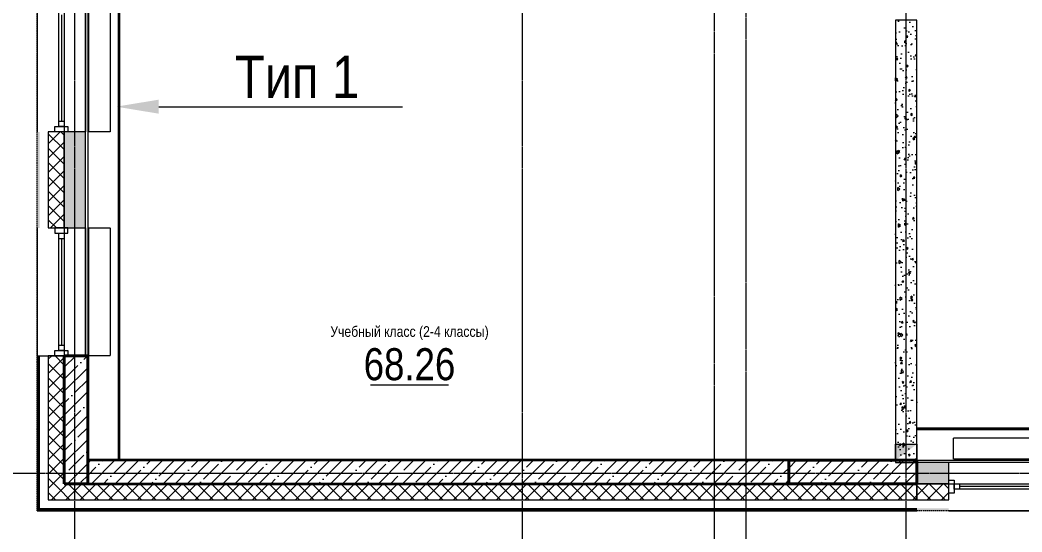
# Model space of a CAD drawing. Header units: millimetres. Extents: x -65509 to 912790, y 446 to 713294.
# Drawn here: x 141680 to 151083, y 140223 to 145025 of the extents above; entities that cross this region are included whole.
import ezdxf
from ezdxf import colors
from ezdxf.entities.mleader import LeaderData, LeaderLine
from ezdxf.enums import TextEntityAlignment as Align
from ezdxf.math import Vec2, Vec3

# ---------------------------------------------------------------- set-up
doc = ezdxf.new("R2010")
doc.units = ezdxf.units.MM
for name, pattern in [('CENTER2', [28.575, 19.05, -3.175, 3.175, -3.175]), ('DASHED', [19.05, 12.7, -6.35]), ('HIDDEN2', [4.7625, 3.175, -1.5875])]:
    doc.linetypes.add(name, pattern=pattern)
doc.layers.get('Defpoints').update_dxf_attribs({"color": 250})
for name, color, linetype, lineweight in [('A-AREA', 250, 'Continuous', 15), ('A-Wall_Материал_Газоблок_Контур', 250, 'Continuous', 0), ('АР_Колонны', 250, 'Continuous', 30), ('АР_Окна', 250, 'Continuous', 5), ('АР_площадь пом', 250, 'Continuous', 5), ('АР_Стены ЖБ', 250, 'Continuous', 35), ('АР_Стены ПЕНОблок', 250, 'Continuous', 20), ('АР_Утеплитель', 250, 'Continuous', 0), ('АР_Штриховка', 250, 'Continuous', 0), ('КМ_Фахверки', 250, 'Continuous', 25), ('ОВ_Отопление', 250, 'Continuous', 5), ('Размеры зашивки ГКЛ', 250, 'Continuous', 0), ('РД_Оси_100', 250, 'Continuous', 0)]:
    doc.layers.add(name, color=color, linetype=linetype, lineweight=lineweight)
doc.layers.add('АР_Делит', color=250, linetype='Continuous', lineweight=0, plot=False)
doc.layers.add('АР_Отопительные приборы', color=1, linetype='HIDDEN2', lineweight=0, true_color=0xff0000)
doc.layers.add('Зашивка радиаторов тип 1 (фанера и МДФ)', color=7, linetype='Continuous', lineweight=0, true_color=0x000085)
doc.styles.add('style1', font='ARIALN.TTF')

# ---------------------------------------------------------------- blocks, each defined once
blk = doc.blocks.new('СОШ_2200_АР_ОСИ_М100_28.05.24')
at = {"layer": 'АР_Делит', "color": 5, "linetype": 'DASHED'}
blk.add_lwpolyline([(114955, 135155), (114955, -355), (93595.036, -355), (93595.036, 13855), (94145, 13855), (94145, 68320), (66055, 68320), (66055, 13857.73), (83455, 13857.73), (83455, -355), (45245, -355), (45245, 13145), (44695, 13145), (44695, 26755), (45245, 26755), (45245, 68320), (20455, 68320), (20455, 26755), (27955, 26755), (27955, 13145), (-355, 13145), (-355, 100855), (37145, 100855), (37145, 129155)], dxfattribs=at)
at = {"layer": 'РД_Оси_100', "linetype": 'CENTER2'}
for p, q in [((0, -6155), (0, 139938.679)), ((4200, -6155), (4200, 139938.679)), ((-5954.958, 13500), (29555, 13500))]:
    blk.add_line(p, q, dxfattribs=at)
for points in [[(5849.555, 139938.679), (6000, 139538.679), (6000, -6194.559)], [(6300, -6195.83), (6300, 139538.679), (6450, 139938.679)], [(7800, -6155), (7800, 139938.679)]]:
    blk.add_lwpolyline(points, dxfattribs=at)
blk = doc.blocks.new('otv_в_стене')
at = {"linetype": 'Continuous'}
blk.add_lwpolyline([(0, -1), (0, 0), (1, 0), (1, -1)], close=True, dxfattribs=at)
blk.add_solid([(0, -1), (0, 0), (0.5, -0.5), (1, 0)], dxfattribs=at)
blk = doc.blocks.new('MOK-МаркаПомещения1')
at = {"layer": 'A-AREA', "color": 0}
blk.add_line((-3.651, -1.944), (3.649, -1.944), dxfattribs=at)
at = {"layer": 'A-AREA', "color": 0, "style": 'style1'}
blk.add_attdef('АР-ПОМЕЩЕНИЕ:ПЛОЩАДЬ', text='', height=3, dxfattribs=at).set_placement((0, 0), align=Align.MIDDLE)
at = {"layer": 'Defpoints', "style": 'style1', "flags": 8}
blk.add_attdef('АР-ПОМЕЩЕНИЕ:НАИМЕНОВАНИЕ', text='', height=1, dxfattribs=at).set_placement((0, 2.956), align=Align.MIDDLE)

msp = doc.modelspace()

# ---------------------------------------------------------------- hatches: boundary and pattern name
at = {"layer": 'АР_Штриховка', "linetype": 'Continuous', "lineweight": 0}
h = msp.add_hatch(dxfattribs=at)
h.set_pattern_fill('_U', color=256, style=0, pattern_type=0)
h.set_pattern_definition([(360, (142195.1574, 127275.0729), (-8e-17, 1), [])])
h.paths.add_polyline_path([(141840.157, 143075.073), (141865.157, 143075.073), (141865.157, 143975.073), (141840.157, 143975.073)], flags=0)
h.paths.add_polyline_path([(141840.157, 145175.073), (141865.157, 145175.073), (141865.157, 146075.073), (141840.157, 146075.073)], flags=0)
h.paths.add_polyline_path([(141840.157, 149375.073), (141865.157, 149375.073), (141865.157, 150875.073), (141840.157, 150875.073)], flags=0)
h.paths.add_polyline_path([(141840.157, 153275.073), (141865.157, 153275.073), (141865.157, 154775.073), (141840.157, 154775.073)], flags=0)
h.paths.add_polyline_path([(141840.157, 155975.073), (141865.157, 155975.073), (141865.157, 156875.073), (141840.157, 156875.073)], flags=0)
h.paths.add_polyline_path([(141840.157, 158075.073), (141865.157, 158075.073), (141865.157, 158975.073), (141840.157, 158975.073)], flags=0)
h.paths.add_polyline_path([(141840.157, 162275.073), (141865.157, 162275.073), (141865.157, 164075.073), (141840.157, 164075.073)], flags=0)
h.paths.add_polyline_path([(141840.157, 165275.073), (141865.157, 165275.073), (141865.157, 166175.073), (141840.157, 166175.073)], flags=0)
h.paths.add_polyline_path([(141840.157, 167375.073), (141865.157, 167375.073), (141865.157, 168275.073), (141840.157, 168275.073)], flags=0)
h.paths.add_polyline_path([(141840.157, 171575.073), (141865.157, 171575.073), (141865.157, 173375.073), (141840.157, 173375.073)], flags=0)
h.paths.add_polyline_path([(141840.157, 174575.073), (141865.157, 174575.073), (141865.157, 175475.073), (141840.157, 175475.073)], flags=0)
h.paths.add_polyline_path([(141840.157, 176675.073), (141865.157, 176675.073), (141865.157, 177575.073), (141840.157, 177575.073)], flags=0)
h.paths.add_polyline_path([(141840.157, 180875.073), (141865.157, 180875.073), (141865.157, 182675.073), (141840.157, 182675.073)], flags=0)
h.paths.add_polyline_path([(141840.157, 183875.073), (141865.157, 183875.073), (141865.157, 184775.073), (141840.157, 184775.073)], flags=0)
h.paths.add_polyline_path([(141840.157, 185975.073), (141865.157, 185975.073), (141865.157, 186875.073), (141840.157, 186875.073)], flags=0)
h.paths.add_polyline_path([(141840.157, 190175.073), (141865.157, 190175.073), (141865.157, 191875.073), (141840.157, 191875.073)], flags=0)
h.paths.add_polyline_path([(141840.157, 194275.073), (141865.157, 194275.073), (141865.157, 195175.073), (141840.157, 195175.073)], flags=0)
h.paths.add_polyline_path([(141840.157, 196675.073), (141865.157, 196675.073), (141865.157, 197875.073), (141840.157, 197875.073)], flags=0)
h.paths.add_polyline_path([(141840.157, 200275.073), (141865.157, 200275.073), (141865.157, 201175.073), (141840.157, 201175.073)], flags=0)
h.paths.add_polyline_path([(141840.157, 202675.073), (141865.157, 202675.073), (141865.157, 203875.073), (141840.157, 203875.073)], flags=0)
h.paths.add_polyline_path([(141840.157, 206275.073), (141865.157, 206275.073), (141865.157, 207175.073), (141840.157, 207175.073)], flags=0)
h.paths.add_polyline_path([(141840.157, 208675.073), (141865.157, 208675.073), (141865.157, 210175.073), (141840.157, 210175.073)], flags=0)
h.paths.add_polyline_path([(141840.157, 212575.073), (141865.157, 212575.073), (141865.157, 213475.073), (141840.157, 213475.073)], flags=0)
h.paths.add_polyline_path([(141840.157, 214975.073), (141865.157, 214975.073), (141865.157, 216375.073), (141840.157, 216375.073)], flags=0)
h.paths.add_polyline_path([(141840.157, 217575.073), (141865.157, 217575.073), (141865.157, 218075.073), (141840.157, 218075.073)], flags=0)
h = msp.add_hatch(dxfattribs=at)
h.set_pattern_fill('ANSI37', color=256, scale=30, style=0)
h.set_pattern_definition([(45, (142195.16, 127275.07), (-67.35192, 67.35192), []), (135, (142195.16, 127275.07), (-67.35192, -67.35192), [])])
h.paths.add_polyline_path([(141945.157, 143075.073), (142095.157, 143075.073), (142095.157, 143975.073), (141945.157, 143975.073)], flags=0)
h.paths.add_polyline_path([(141945.157, 145175.073), (142095.157, 145175.073), (142095.157, 146075.073), (141945.157, 146075.073)], flags=0)
h.paths.add_polyline_path([(141945.157, 149375.073), (142095.157, 149375.073), (142095.157, 150875.073), (141945.157, 150875.073)], flags=0)
h.paths.add_polyline_path([(141945.157, 153275.073), (142095.157, 153275.073), (142095.157, 154775.073), (141945.157, 154775.073)], flags=0)
h.paths.add_polyline_path([(141945.157, 155975.073), (142095.157, 155975.073), (142095.157, 156875.073), (141945.157, 156875.073)], flags=0)
h.paths.add_polyline_path([(141945.157, 158075.073), (142095.157, 158075.073), (142095.157, 158975.073), (141945.157, 158975.073)], flags=0)
h.paths.add_polyline_path([(141945.157, 162275.073), (142095.157, 162275.073), (142095.157, 164075.073), (141945.157, 164075.073)], flags=0)
h.paths.add_polyline_path([(141945.157, 165275.073), (142095.157, 165275.073), (142095.157, 166175.073), (141945.157, 166175.073)], flags=0)
h.paths.add_polyline_path([(141945.157, 167375.073), (142095.157, 167375.073), (142095.157, 168275.073), (141945.157, 168275.073)], flags=0)
h.paths.add_polyline_path([(141945.157, 171575.073), (142095.157, 171575.073), (142095.157, 173375.073), (141945.157, 173375.073)], flags=0)
h.paths.add_polyline_path([(141945.157, 174575.073), (142095.157, 174575.073), (142095.157, 175475.073), (141945.157, 175475.073)], flags=0)
h.paths.add_polyline_path([(141945.157, 176675.073), (142095.157, 176675.073), (142095.157, 177575.073), (141945.157, 177575.073)], flags=0)
h.paths.add_polyline_path([(141945.157, 180875.073), (142095.157, 180875.073), (142095.157, 182675.073), (141945.157, 182675.073)], flags=0)
h.paths.add_polyline_path([(141945.157, 183875.073), (142095.157, 183875.073), (142095.157, 184775.073), (141945.157, 184775.073)], flags=0)
h.paths.add_polyline_path([(141945.157, 185975.073), (142095.157, 185975.073), (142095.157, 186875.073), (141945.157, 186875.073)], flags=0)
h.paths.add_polyline_path([(141945.157, 190175.073), (142095.157, 190175.073), (142095.157, 191875.073), (141945.157, 191875.073)], flags=0)
h.paths.add_polyline_path([(141945.157, 194275.073), (142095.157, 194275.073), (142095.157, 195175.073), (141945.157, 195175.073)], flags=0)
h.paths.add_polyline_path([(141945.157, 196675.073), (142095.157, 196675.073), (142095.157, 197875.073), (141945.157, 197875.073)], flags=0)
h.paths.add_polyline_path([(141945.157, 200275.073), (142095.157, 200275.073), (142095.157, 201175.073), (141945.157, 201175.073)], flags=0)
h.paths.add_polyline_path([(141945.157, 202675.073), (142095.157, 202675.073), (142095.157, 203875.073), (141945.157, 203875.073)], flags=0)
h.paths.add_polyline_path([(141945.157, 206275.073), (142095.157, 206275.073), (142095.157, 207175.073), (141945.157, 207175.073)], flags=0)
h.paths.add_polyline_path([(141945.157, 208675.073), (142095.157, 208675.073), (142095.157, 210175.073), (141945.157, 210175.073)], flags=0)
h.paths.add_polyline_path([(141945.157, 212575.073), (142095.157, 212575.073), (142095.157, 213475.073), (141945.157, 213475.073)], flags=0)
h.paths.add_polyline_path([(141945.157, 214975.073), (142095.157, 214975.073), (142095.157, 216375.073), (141945.157, 216375.073)], flags=0)
h.paths.add_polyline_path([(141945.157, 217575.073), (142095.157, 217575.073), (142095.157, 218075.073), (141945.157, 218075.073)], flags=0)
h = msp.add_hatch(dxfattribs=at)
h.set_pattern_fill('AR-CONC', color=256, style=0)
h.set_pattern_definition([(50, (142195.16, 127275.07), (182.18467, -15.93909), [19.05, -209.55]), (355, (142195.16, 127275.07), (-35.24342, 191.05685), [15.24, -167.6406]), (100.45144, (142210.34, 127273.74), (146.94125, 175.11775), [16.19, -178.09024]), (46.1842, (142195.16, 127325.87), (271.07904, -42.04233), [28.575, -314.325]), (96.63556, (142217.75, 127322.37), (237.4041, 247.4261), [24.285, -267.1356]), (351.18415, (142195.16, 127325.87), (237.4041, 247.4261), [22.86, -251.4597]), (21, (142220.56, 127313.17), (151.6144, -102.2652), [19.05, -209.55]), (326, (142220.56, 127313.17), (61.80203, 184.18797), [15.24, -167.64]), (71.45144, (142233.2, 127304.65), (213.41642, 81.92277), [16.19, -178.08994]), (37.5, (142195.16, 127275.07), (3.088603, 84.55504), [0, -165.608, 0, -170.18, 0, -168.275]), (7.5, (142195.16, 127275.07), (66.81966, 100.180575), [0, -97.028, 0, -161.798, 0, -64.135]), (327.5, (142138.515, 127275.07), (135.590595, -5.728744), [0, -63.5, 0, -198.12, 0, -262.89]), (317.5, (142113.12, 127275.07), (148.12918, 25.42649), [0, -82.55, 0, -131.572, 0, -186.69])])
h.paths.add_polyline_path([(142095.157, 143075.073), (142295.157, 143075.073), (142295.157, 143975.073), (142095.157, 143975.073)], flags=0)
h.paths.add_polyline_path([(142095.157, 145175.073), (142295.157, 145175.073), (142295.157, 146075.073), (142095.157, 146075.073)], flags=0)
h.paths.add_polyline_path([(142095.157, 149375.073), (142295.157, 149375.073), (142295.157, 150875.073), (142095.157, 150875.073)], flags=0)
h.paths.add_polyline_path([(142095.157, 153275.073), (142295.157, 153275.073), (142295.157, 154775.073), (142095.157, 154775.073)], flags=0)
h.paths.add_polyline_path([(142095.157, 155975.073), (142295.157, 155975.073), (142295.157, 156875.073), (142095.157, 156875.073)], flags=0)
h.paths.add_polyline_path([(142095.157, 158075.073), (142295.157, 158075.073), (142295.157, 158975.073), (142095.157, 158975.073)], flags=0)
h.paths.add_polyline_path([(142095.157, 162275.073), (142295.157, 162275.073), (142295.157, 164075.073), (142095.157, 164075.073)], flags=0)
h.paths.add_polyline_path([(142095.157, 165275.073), (142295.157, 165275.073), (142295.157, 166175.073), (142095.157, 166175.073)], flags=0)
h.paths.add_polyline_path([(142095.157, 167375.073), (142295.157, 167375.073), (142295.157, 168275.073), (142095.157, 168275.073)], flags=0)
h.paths.add_polyline_path([(142095.157, 171575.073), (142295.157, 171575.073), (142295.157, 173375.073), (142095.157, 173375.073)], flags=0)
h.paths.add_polyline_path([(142095.157, 174575.073), (142295.157, 174575.073), (142295.157, 175475.073), (142095.157, 175475.073)], flags=0)
h.paths.add_polyline_path([(142095.157, 176675.073), (142295.157, 176675.073), (142295.157, 177575.073), (142095.157, 177575.073)], flags=0)
h.paths.add_polyline_path([(142095.157, 180875.073), (142295.157, 180875.073), (142295.157, 182675.073), (142095.157, 182675.073)], flags=0)
h.paths.add_polyline_path([(142095.157, 183875.073), (142295.157, 183875.073), (142295.157, 184775.073), (142095.157, 184775.073)], flags=0)
h.paths.add_polyline_path([(142095.157, 185975.073), (142295.157, 185975.073), (142295.157, 186875.073), (142095.157, 186875.073)], flags=0)
h.paths.add_polyline_path([(142095.157, 190175.073), (142295.157, 190175.073), (142295.157, 191875.073), (142095.157, 191875.073)], flags=0)
h.paths.add_polyline_path([(142095.157, 194275.073), (142295.157, 194275.073), (142295.157, 195175.073), (142095.157, 195175.073)], flags=0)
h.paths.add_polyline_path([(142095.157, 196675.073), (142295.157, 196675.073), (142295.157, 197875.073), (142095.157, 197875.073)], flags=0)
h.paths.add_polyline_path([(142095.157, 200275.073), (142295.157, 200275.073), (142295.157, 201175.073), (142095.157, 201175.073)], flags=0)
h.paths.add_polyline_path([(142095.157, 202675.073), (142295.157, 202675.073), (142295.157, 203875.073), (142095.157, 203875.073)], flags=0)
h.paths.add_polyline_path([(142095.157, 206275.073), (142295.157, 206275.073), (142295.157, 207175.073), (142095.157, 207175.073)], flags=0)
h.paths.add_polyline_path([(142095.157, 208675.073), (142295.157, 208675.073), (142295.157, 210175.073), (142095.157, 210175.073)], flags=0)
h.paths.add_polyline_path([(142095.157, 212575.073), (142295.157, 212575.073), (142295.157, 213475.073), (142095.157, 213475.073)], flags=0)
h.paths.add_polyline_path([(142095.157, 214975.073), (142295.157, 214975.073), (142295.157, 216375.073), (142095.157, 216375.073)], flags=0)
h.paths.add_polyline_path([(142095.157, 217575.073), (142295.157, 217575.073), (142295.157, 218075.073), (142095.157, 218075.073)], flags=0)
h = msp.add_hatch(dxfattribs=at)
h.set_pattern_fill('AR-CONC', color=256, angle=45, style=0)
h.set_pattern_definition([(95, (142195.16, 127275.07), (140.0947, 117.5534), [19.05, -209.55]), (40, (142195.16, 127275.07), (-160.0185, 110.1767), [15.24, -167.6406]), (145.4514, (142206.83, 127284.87), (-19.9238, 227.7301), [16.19, -178.0902]), (91.1842, (142159.24, 127311), (221.4102, 161.9534), [28.575, -314.325]), (141.6356, (142177.7, 127324.5), (-7.0866, 342.8268), [24.285, -267.1356]), (36.1842, (142159.24, 127311), (-7.0866, 342.8268), [22.86, -251.4597]), (66, (142186.18, 127319.97), (179.52, 34.8951), [19.05, -209.55]), (11, (142186.18, 127319.97), (-86.54, 173.9412), [15.24, -167.64]), (116.4514, (142201.14, 127322.88), (92.98, 208.8363), [16.19, -178.09]), (82.5, (142195.16, 127275.07), (-57.60547, 61.97341), [0, -165.608, 0, -170.18, 0, -168.275]), (52.5, (142195.16, 127275.07), (-23.58973, 118.087), [0, -97.028, 0, -161.798, 0, -64.135]), (12.5, (142155.105, 127235.02), (99.92786, 91.8262), [0, -63.5, 0, -198.12, 0, -262.89]), (2.5, (142137.14, 127217.06), (86.7639, 122.7224), [0, -82.55, 0, -131.572, 0, -186.69])])
h.paths.add_polyline_path([(149895.157, 140875.073), (150095.157, 140875.073), (150095.157, 145025.073), (149895.157, 145025.073)], flags=0)
h = msp.add_hatch(dxfattribs=at)
h.set_pattern_fill('_U', color=256, style=0, pattern_type=0)
h.set_pattern_definition([(360, (142195.1574, 127275.0729), (5e-17, 1), [])])
h.paths.add_polyline_path([(141840.157, 140420.073), (141865.157, 140445.073), (141865.157, 141875.073), (141840.157, 141875.073)], flags=0)
h = msp.add_hatch(dxfattribs=at)
h.set_pattern_fill('ANSI37', color=256, scale=30, style=0)
h.set_pattern_definition([(45, (142195.16, 127275.07), (-67.3519, 67.3519), []), (135, (142195.16, 127275.07), (-67.3519, -67.3519), [])])
h.paths.add_polyline_path([(141945.157, 140525.073), (142095.157, 140675.073), (142095.157, 141875.073), (141945.157, 141875.073)], flags=0)
at = {"layer": 'АР_Штриховка', "linetype": 'Continuous', "lineweight": 5}
h = msp.add_hatch(dxfattribs=at)
h.set_pattern_fill('ANSI35', color=256, scale=25, style=0)
h.set_pattern_definition([(45, (142195.16, 127275.07), (-112.2532, 112.2532), []), (45, (142307.41, 127275.07), (-112.2532, 112.2532), [198.4375, -39.6875, 0, -39.6875])])
h.paths.add_polyline_path([(142095.157, 140675.073), (142315.157, 140675.073), (142315.157, 141875.073), (142095.157, 141875.073)], flags=0)
h = msp.add_hatch(dxfattribs=at)
h.set_pattern_fill('ANSI35', color=256, scale=25, style=0)
h.set_pattern_definition([(45, (142195.16, 127275.07), (-112.2532, 112.2532), []), (45, (142307.41, 127275.07), (-112.2532, 112.2532), [198.4375, -39.6875, 0, -39.6875])])
h.paths.add_polyline_path([(142315.157, 140895.073), (142315.157, 140675.073), (148895.157, 140675.073), (148895.157, 140895.073)], flags=0)
h = msp.add_hatch(dxfattribs=at)
h.set_pattern_fill('ANSI35', color=256, scale=25, style=0)
h.set_pattern_definition([(45, (142195.16, 127275.07), (-112.2532, 112.2532), []), (45, (142307.41, 127275.07), (-112.2532, 112.2532), [198.4375, -39.6875, 0, -39.6875])])
h.paths.add_polyline_path([(150095.157, 140675.073), (150095.157, 140895.073), (148895.157, 140895.073), (148895.157, 140675.073)], flags=0)
at = {"layer": 'АР_Штриховка', "linetype": 'Continuous', "lineweight": 0}
h = msp.add_hatch(dxfattribs=at)
h.set_pattern_fill('AR-CONC', color=256, angle=-360, style=0)
h.set_pattern_definition([(50, (142195.16, 127275.07), (182.1847, -15.9391), [19.05, -209.55]), (355, (142195.16, 127275.07), (-35.2434, 191.0568), [15.24, -167.6406]), (100.45144, (142210.34, 127273.74), (146.9412, 175.1178), [16.19, -178.0902]), (46.1842, (142195.16, 127325.87), (271.079, -42.0423), [28.575, -314.325]), (96.6356, (142217.75, 127322.37), (237.4041, 247.4261), [24.285, -267.1356]), (351.1842, (142195.16, 127325.87), (237.4041, 247.426), [22.86, -251.4597]), (21, (142220.56, 127313.17), (151.6144, -102.2652), [19.05, -209.55]), (326, (142220.56, 127313.17), (61.802, 184.188), [15.24, -167.64]), (71.45145, (142233.2, 127304.65), (213.4164, 81.9228), [16.19, -178.0899]), (37.5, (142195.16, 127275.07), (3.0886, 84.55504), [0, -165.608, 0, -170.18, 0, -168.275]), (7.5, (142195.16, 127275.07), (66.81966, 100.18057), [0, -97.028, 0, -161.798, 0, -64.135]), (327.5, (142138.515, 127275.07), (135.5906, -5.72874), [0, -63.5, 0, -198.12, 0, -262.89]), (317.5, (142113.12, 127275.07), (148.1292, 25.4265), [0, -82.55, 0, -131.572, 0, -186.69])])
h.paths.add_polyline_path([(168995.157, 140675.073), (168995.157, 140875.073), (168395.157, 140875.073), (168395.157, 140675.073)], flags=0)
h.paths.add_polyline_path([(166295.157, 140675.073), (166295.157, 140875.073), (165395.157, 140875.073), (165395.157, 140675.073)], flags=0)
h.paths.add_polyline_path([(164195.157, 140675.073), (164195.157, 140875.073), (163295.157, 140875.073), (163295.157, 140675.073)], flags=0)
h.paths.add_polyline_path([(162095.157, 140675.073), (162095.157, 140875.073), (161195.157, 140875.073), (161195.157, 140675.073)], flags=0)
h.paths.add_polyline_path([(159995.157, 140675.073), (159995.157, 140875.073), (158795.157, 140875.073), (158795.157, 140675.073)], flags=0)
h.paths.add_polyline_path([(157595.157, 140675.073), (157595.157, 140875.073), (156695.156, 140875.073), (156695.156, 140675.073)], flags=0)
h.paths.add_polyline_path([(155495.156, 140675.073), (155495.156, 140875.073), (153995.157, 140875.073), (153995.157, 140675.073)], flags=0)
h.paths.add_polyline_path([(150395.157, 140675.073), (150395.157, 140875.073), (150095.157, 140875.073), (150095.157, 140675.073)], flags=0)
h = msp.add_hatch(dxfattribs=at)
h.set_pattern_fill('ANSI37', color=256, scale=30, angle=-360, style=0)
h.set_pattern_definition([(45, (142195.16, 127275.07), (-67.3519, 67.3519), []), (135, (142195.16, 127275.07), (-67.3519, -67.3519), [])])
h.paths.add_polyline_path([(150095.157, 140525.073), (150095.157, 140675.073), (142095.157, 140675.073), (141945.157, 140525.073)], flags=0)
h = msp.add_hatch(dxfattribs=at)
h.set_pattern_fill('ANSI37', color=256, scale=30, angle=-360, style=0)
h.set_pattern_definition([(45, (142195.16, 127275.07), (-67.35192, 67.35192), []), (135, (142195.16, 127275.07), (-67.35192, -67.35192), [])])
h.paths.add_polyline_path([(168995.157, 140525.073), (168995.157, 140675.073), (168395.157, 140675.073), (168395.157, 140525.073)], flags=0)
h.paths.add_polyline_path([(166295.157, 140525.073), (166295.157, 140675.073), (165395.157, 140675.073), (165395.157, 140525.073)], flags=0)
h.paths.add_polyline_path([(164195.157, 140525.073), (164195.157, 140675.073), (163295.157, 140675.073), (163295.157, 140525.073)], flags=0)
h.paths.add_polyline_path([(162095.157, 140525.073), (162095.157, 140675.073), (161195.157, 140675.073), (161195.157, 140525.073)], flags=0)
h.paths.add_polyline_path([(159995.157, 140525.073), (159995.157, 140675.073), (158795.157, 140675.073), (158795.157, 140525.073)], flags=0)
h.paths.add_polyline_path([(157595.157, 140525.073), (157595.157, 140675.073), (156695.156, 140675.073), (156695.156, 140525.073)], flags=0)
h.paths.add_polyline_path([(155495.156, 140525.073), (155495.156, 140675.073), (153995.157, 140675.073), (153995.157, 140525.073)], flags=0)
h.paths.add_polyline_path([(150395.157, 140525.073), (150395.157, 140675.073), (150095.157, 140675.073), (150095.157, 140525.073)], flags=0)
h = msp.add_hatch(dxfattribs=at)
h.set_pattern_fill('_U', color=256, angle=-360, style=0, pattern_type=0)
h.set_pattern_definition([(2e-15, (142195.1574, 127275.0729), (-3e-16, 1), [])])
h.paths.add_polyline_path([(150095.157, 140420.073), (150095.157, 140445.073), (141865.157, 140445.073), (141840.157, 140420.073)], flags=0)
h = msp.add_hatch(dxfattribs=at)
h.set_pattern_fill('_U', color=256, angle=-360, style=0, pattern_type=0)
h.set_pattern_definition([(8e-15, (142195.1574, 127275.0729), (-4e-16, 1), [])])
h.paths.add_polyline_path([(168995.157, 140420.073), (168995.157, 140445.073), (168395.157, 140445.073), (168395.157, 140420.073)], flags=0)
h.paths.add_polyline_path([(166295.157, 140420.073), (166295.157, 140445.073), (165395.157, 140445.073), (165395.157, 140420.073)], flags=0)
h.paths.add_polyline_path([(164195.157, 140420.073), (164195.157, 140445.073), (163295.157, 140445.073), (163295.157, 140420.073)], flags=0)
h.paths.add_polyline_path([(162095.157, 140420.073), (162095.157, 140445.073), (161195.157, 140445.073), (161195.157, 140420.073)], flags=0)
h.paths.add_polyline_path([(159995.157, 140420.073), (159995.157, 140445.073), (158795.157, 140445.073), (158795.157, 140420.073)], flags=0)
h.paths.add_polyline_path([(157595.157, 140420.073), (157595.157, 140445.073), (156695.156, 140445.073), (156695.156, 140420.073)], flags=0)
h.paths.add_polyline_path([(155495.156, 140420.073), (155495.156, 140445.073), (153995.157, 140445.073), (153995.157, 140420.073)], flags=0)
h.paths.add_polyline_path([(150395.157, 140420.073), (150395.157, 140445.073), (150095.157, 140445.073), (150095.157, 140420.073)], flags=0)

# ---------------------------------------------------------------- linework, layer by layer
at = {"layer": 'A-Wall_Материал_Газоблок_Контур', "linetype": 'Continuous', "lineweight": 0}
for p, q in [((141840.157, 145175.073), (141840.157, 143975.073)), ((142295.157, 143975.073), (142295.157, 145175.073)), ((141840.157, 143075.073), (141840.157, 141875.073)), ((142295.157, 141875.073), (142295.157, 143075.073)), ((141840.157, 141875.073), (142295.157, 141875.073)), ((153995.157, 140875.073), (150395.157, 140875.073)), ((150395.157, 140420.073), (153995.157, 140420.073))]:
    msp.add_line(p, q, dxfattribs=at)
at = {"layer": 'АР_Колонны', "linetype": 'HIDDEN2', "lineweight": 25}
for p, q in [((142095.157, 141875.073), (142315.157, 141875.073)), ((142095.157, 140675.073), (142095.157, 141875.073)), ((142315.157, 141875.073), (142315.157, 140675.073)), ((148895.157, 140895.073), (150095.157, 140895.073)), ((148895.157, 140675.073), (148895.157, 140895.073)), ((150095.157, 140895.073), (150095.157, 140675.073)), ((142315.157, 140675.073), (142095.157, 140675.073)), ((150095.157, 140675.073), (148895.157, 140675.073))]:
    msp.add_line(p, q, dxfattribs=at)
at = {"layer": 'АР_Колонны', "linetype": 'Continuous', "lineweight": 35}
for p, q in [((142095.157, 141875.073), (142315.157, 141875.073)), ((142095.157, 140675.073), (142095.157, 141875.073)), ((142315.157, 140675.073), (142315.157, 141875.073)), ((148895.157, 140675.073), (148895.157, 140895.073)), ((148895.157, 140895.073), (150095.157, 140895.073)), ((150095.157, 140675.073), (150095.157, 140895.073)), ((142095.157, 140675.073), (142315.157, 140675.073)), ((148895.157, 140675.073), (150095.157, 140675.073))]:
    msp.add_line(p, q, dxfattribs=at)
at = {"layer": 'АР_Окна', "linetype": 'Continuous', "lineweight": 5}
for p, q in [((141840.157, 145175.073), (141840.157, 143975.073)), ((142295.157, 145175.073), (142295.157, 143975.073)), ((142067.657, 145075.073), (142067.657, 144075.073)), ((142042.657, 144075.073), (142092.657, 144075.073)), ((141840.157, 143075.073), (141840.157, 141875.073)), ((142295.157, 143075.073), (142295.157, 141875.073)), ((142042.657, 142975.073), (142092.657, 142975.073)), ((142067.657, 142975.073), (142067.657, 141975.073)), ((142042.657, 141975.073), (142092.657, 141975.073)), ((153995.157, 140875.073), (150395.157, 140875.073)), ((150495.157, 140672.573), (150495.157, 140622.573)), ((153895.157, 140647.573), (150495.157, 140647.573)), ((153995.157, 140420.073), (150395.157, 140420.073))]:
    msp.add_line(p, q, dxfattribs=at)
for points in [[(142042.657, 145125.073), (142092.657, 145125.073), (142092.657, 144025.073), (142042.657, 144025.073)], [(142127.657, 144025.073), (142127.657, 143975.073), (142007.657, 143975.073), (142007.657, 144025.073)], [(142127.657, 143025.073), (142127.657, 143075.073), (142007.657, 143075.073), (142007.657, 143025.073)], [(142042.657, 143025.073), (142092.657, 143025.073), (142092.657, 141925.073), (142042.657, 141925.073)], [(142127.657, 141925.073), (142127.657, 141875.073), (142007.657, 141875.073), (142007.657, 141925.073)], [(150445.157, 140587.573), (150395.157, 140587.573), (150395.157, 140707.573), (150445.157, 140707.573)], [(153945.157, 140672.573), (153945.157, 140622.573), (150445.157, 140622.573), (150445.157, 140672.573)]]:
    msp.add_lwpolyline(points, close=True, dxfattribs=at)
at = {"layer": 'АР_Отопительные приборы'}
for points in [[(142325.157, 145175.073), (142525.157, 145175.073), (142525.157, 143975.073), (142325.157, 143975.073)], [(142325.157, 143075.073), (142525.157, 143075.073), (142525.157, 141875.073), (142325.157, 141875.073)], [(150441.651, 141105.073), (151641.651, 141105.073), (151641.651, 140905.073), (150441.651, 140905.073)]]:
    msp.add_lwpolyline(points, close=True, dxfattribs=at)
at = {"layer": 'АР_Стены ЖБ', "linetype": 'Continuous', "lineweight": 40}
for p, q in [((142315.157, 141875.073), (142095.157, 141875.073)), ((142095.157, 141875.073), (142095.157, 140675.073)), ((142315.157, 140675.073), (142315.157, 141875.073)), ((150095.157, 140895.073), (148895.157, 140895.073)), ((148895.157, 140895.073), (148895.157, 140675.073)), ((150095.157, 140675.073), (150095.157, 140895.073)), ((142095.157, 140675.073), (142315.157, 140675.073)), ((148895.157, 140675.073), (150095.157, 140675.073))]:
    msp.add_line(p, q, dxfattribs=at)
at = {"layer": 'АР_Стены ЖБ', "linetype": 'Continuous', "lineweight": 35}
for p, q in [((142315.157, 140895.073), (142315.157, 140675.073)), ((148895.157, 140895.073), (142315.157, 140895.073)), ((148895.157, 140675.073), (148895.157, 140895.073)), ((142315.157, 140675.073), (148895.157, 140675.073))]:
    msp.add_line(p, q, dxfattribs=at)
at = {"layer": 'АР_Стены ПЕНОблок', "linetype": 'Continuous', "lineweight": 20}
for p, q in [((150095.157, 145025.073), (149895.157, 145025.073)), ((149895.157, 145025.073), (149895.157, 140875.073)), ((150095.157, 140875.073), (150095.157, 145025.073)), ((142295.157, 143975.073), (142095.157, 143975.073)), ((142095.157, 143975.073), (142095.157, 143075.073)), ((142295.157, 143075.073), (142295.157, 143975.073)), ((142095.157, 143075.073), (142295.157, 143075.073)), ((149895.157, 140875.073), (150095.157, 140875.073)), ((150395.157, 140875.073), (150095.157, 140875.073)), ((150095.157, 140875.073), (150095.157, 140675.073)), ((150395.157, 140675.073), (150395.157, 140875.073)), ((150095.157, 140675.073), (150395.157, 140675.073))]:
    msp.add_line(p, q, dxfattribs=at)
at = {"layer": 'АР_Утеплитель', "linetype": 'Continuous', "lineweight": 0}
for p, q in [((142095.157, 143975.073), (141945.157, 143975.073)), ((141945.157, 143975.073), (141945.157, 143075.073)), ((142095.157, 143075.073), (142095.157, 143975.073)), ((141945.157, 143075.073), (142095.157, 143075.073)), ((142095.157, 141875.073), (141945.157, 141875.073)), ((141945.157, 141875.073), (141945.157, 140525.073)), ((142095.157, 140675.073), (142095.157, 141875.073)), ((150095.157, 140675.073), (142095.157, 140675.073)), ((150395.157, 140675.073), (150095.157, 140675.073)), ((150095.157, 140675.073), (150095.157, 140525.073)), ((150095.157, 140525.073), (150095.157, 140675.073)), ((150395.157, 140525.073), (150395.157, 140675.073)), ((141945.157, 140525.073), (150095.157, 140525.073)), ((150095.157, 140525.073), (150395.157, 140525.073))]:
    msp.add_line(p, q, dxfattribs=at)
at = {"layer": 'Зашивка радиаторов тип 1 (фанера и МДФ)', "linetype": 'Continuous', "lineweight": 0}
for p, q in [((142315.157, 149965.073), (142315.157, 140898.825)), ((142602.657, 140898.825), (142602.657, 149965.073)), ((142602.657, 149965.073), (142602.657, 140898.825)), ((142615.157, 140898.825), (142615.157, 149965.073)), ((150095.158, 140895.073), (150095.158, 141195.073)), ((159696.937, 141195.073), (150095.158, 141195.073)), ((159696.937, 141182.573), (150095.158, 141182.573)), ((150095.158, 141182.573), (159696.937, 141182.573)), ((142315.157, 140898.825), (142615.157, 140898.825)), ((150095.158, 140895.073), (159696.937, 140895.073))]:
    msp.add_line(p, q, dxfattribs=at)
at = {"layer": 'КМ_Фахверки', "lineweight": 5}
msp.add_lwpolyline([(212895.157, 195850.073), (236595.157, 195849.49), (236595.157, 127175.073), (256895.157, 127175.073), (256895.126, 262175.073), (215195.161, 262175.073), (215195.161, 256175.073), (179595.157, 256175.073), (179595.157, 227875.073), (142095.157, 227875.073), (142095.157, 140675.073), (169895.157, 140675.073), (169895.157, 153775.073), (162395.157, 153775.073), (162395.157, 195850.073), (187695.157, 195850.073), (187695.157, 127175.073), (225395.157, 127175.073), (225395.157, 140875.073), (207995.156, 140875.08), (207995.156, 195850.073), (212896.745, 195850.073)], dxfattribs=at)

# ---------------------------------------------------------------- block references
at = {"layer": 'АР_площадь пом', "linetype": 'Continuous', "lineweight": 5}
ref = msp.add_blockref('MOK-МаркаПомещения1', (145334.767, 141796.415), dxfattribs=dict(at, xscale=100, yscale=100, zscale=100))
ref.add_attrib('АР-ПОМЕЩЕНИЕ:НАИМЕНОВАНИЕ', 'Учебный класс (2-4 классы)', dxfattribs={"layer": 'Defpoints', "height": 100, "style": 'style1'}).set_placement((145334.767, 142091.978), align=Align.MIDDLE)
ref.add_attrib('АР-ПОМЕЩЕНИЕ:ПЛОЩАДЬ', '68.26', dxfattribs={"layer": 'A-AREA', "color": 0, "height": 300, "style": 'style1'}).set_placement((145334.767, 141796.415), align=Align.MIDDLE)
at = {"layer": 'ОВ_Отопление', "xscale": 200, "yscale": 150}
msp.add_blockref('otv_в_стене', (149895.158, 141045.073), dxfattribs=at)
at = {"layer": 'РД_Оси_100'}
msp.add_blockref('СОШ_2200_АР_ОСИ_М100_28.05.24', (142195.157, 127275.073), dxfattribs=at)

# ---------------------------------------------------------------- leaders
at = {"layer": 'Размеры зашивки ГКЛ'}
ml = msp.add_multileader_mtext('Standard', dxfattribs=at)
ml.set_content('\\pxsm1;Тип 1 ', color=(0, 0, 138), style='style1')
ml.set_leader_properties(color=256, linetype='ByLayer', lineweight=9)
ml.build(insert=Vec2(0, 0))
ml.multileader.update_dxf_attribs({"has_dogleg": 0, "text_left_attachment_type": 6, "text_right_attachment_type": 6, "text_bottom_attachment_type": 10, "dogleg_length": 25, "arrow_head_size": 400})
ctx = ml.context
ctx.base_point, ctx.char_height, ctx.arrow_head_size, ctx.landing_gap_size, ctx.plane_origin = Vec3(143646.608, 144212.391), 400, 400, 50, Vec3(136787.42, 151182.956)
ctx.left_attachment, ctx.right_attachment, ctx.top_attachment = 6, 6, 10
notes = []
notes.append((ctx, [(0, (1, 1, 0), (143621.608, 144212.391), (1, 0), 25, [(1, [(142581.552, 144212.391)], 0, [])])]))
ctx.mtext.insert, ctx.mtext.width, ctx.mtext.defined_height, ctx.mtext.line_spacing_factor, ctx.mtext.flow_direction = Vec3(143696.608, 144692.391), 1668.44707, 600, 0.3, 5
for ctx, leaders in notes:
    for number, flags, end, landing, length, lines in leaders:
        leader = LeaderData()
        leader.index, (leader.has_last_leader_line, leader.has_dogleg_vector, leader.attachment_direction) = number, flags
        leader.last_leader_point, leader.dogleg_vector, leader.dogleg_length = Vec3(end), Vec3(landing), length
        for number, points, colour, breaks in lines:
            line = LeaderLine()
            line.index, line.vertices, line.color, line.breaks = number, Vec3.list(points), colors.encode_raw_color(colour), breaks
            leader.lines.append(line)
        ctx.leaders.append(leader)

doc.saveas('drawing.dxf')
